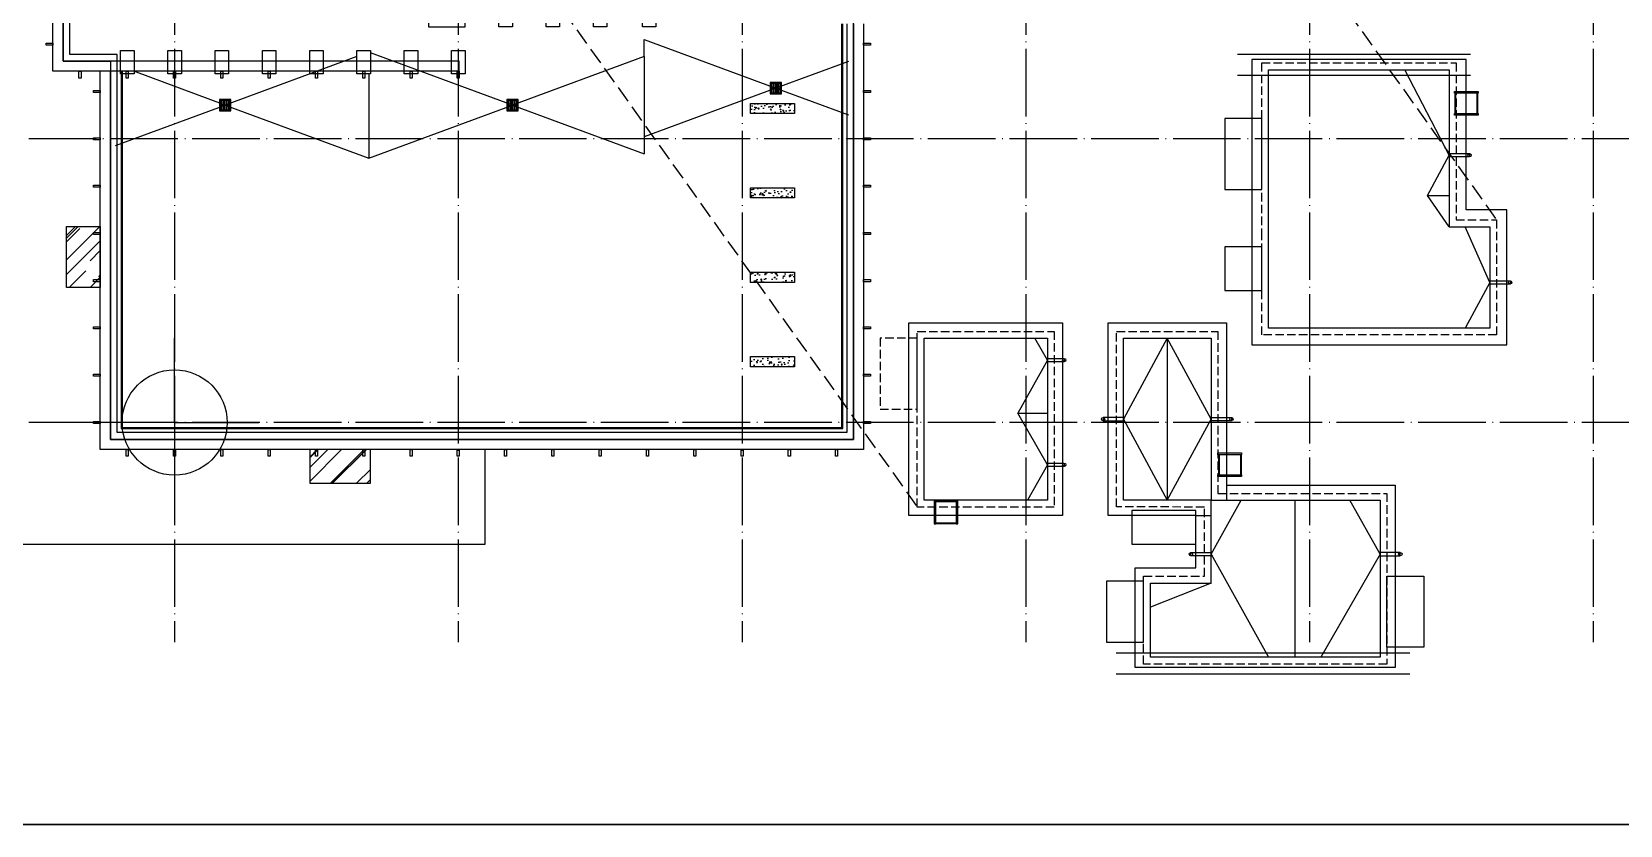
# Model space of a CAD drawing. Extents: x -186750 to 855523, y -12902 to 560425.
# Drawn here: x 701645 to 748673, y 225675 to 249170 of the extents above; entities that cross this region are included whole.
import ezdxf
from ezdxf.xclip import XClip

# ---------------------------------------------------------------- set-up
doc = ezdxf.new("R2010")
doc.units = 0
doc.header["$LTSCALE"] = 1000
doc.header["$MEASUREMENT"] = 0
doc.header["$XCLIPFRAME"] = 0
for name, pattern in [('104-10 轴网$0$DOTE', [2.4200000000000004, 2, -0.2, 0.02, -0.2]), ('8#楼幕墙$0$109-34 轴网$0$L1$0$$AUDIT_BAD_LTYPE1', [0]), ('X-104 8#10#平面$0$109-34 轴网$0$L1$0$$AUDIT_BAD_LTYPE1', [0]), ('X-104 8#10#平面$0$DASH', [0.35, 0.25, -0.1])]:
    doc.linetypes.add(name, pattern=pattern)
for name, color, linetype in [('104-10 轴网$0$A_AXIS-轴线', 252, '104-10 轴网$0$DOTE'), ('8#楼幕墙$0$A-C_玻璃幕墙', 140, 'Continuous'), ('8#楼幕墙$0$A-O_屋面', 252, 'Continuous'), ('8#楼幕墙$0$A-TECH_结构', 21, 'Continuous'), ('X-104 8#10#平面$0$01-标注_尺寸', 124, 'Continuous'), ('X-104 8#10#平面$0$A-C_玻璃幕墙', 252, 'Continuous'), ('X-104 8#10#平面$0$A-E_栏杆', 252, 'Continuous'), ('X-104 8#10#平面$0$A-O_分水线', 127, 'Continuous'), ('X-104 8#10#平面$0$A-O_屋面', 201, 'Continuous'), ('X-104 8#10#平面$0$A-O_散水', 134, 'Continuous'), ('X-104 8#10#平面$0$A-SUR_看线', 252, 'Continuous'), ('X-104 8#10#平面$0$A-TECH_暖通', 162, 'Continuous'), ('X-104 8#10#平面$0$A-TECH_结构', 252, 'Continuous'), ('X-104 8#10#平面$0$EH_玻璃', 252, 'Continuous'), ('X-104 8#10#平面$0$EH_石材', 116, 'Continuous')]:
    doc.layers.add(name, color=color, linetype=linetype)
doc.layers.add('8#楼幕墙$0$04-不打印_辅助线', color=165, linetype='Continuous', plot=False)
doc.layers.add('X-104 8#10#平面$0$04-不打印_辅助线', color=165, linetype='Continuous', plot=False)
pattern_1 = [(0, (-3.201421350240707e-10, -237599.9999999999), (158.75, 158.75), [158.75, -158.75]), (90, (158.7499999996799, -237599.9999999999), (-158.75, 158.75), [158.75, -158.75])]
pattern_2 = [(230.0000000000001, (-3.201421350240707e-10, -237599.9999999999), (-364.369337992008, 31.87817107780585), [38.1, -419.1]), (174.9999999999999, (-3.201421350240707e-10, -237599.9999999999), (70.48565195133429, -382.1132857643599), [30.48, -335.2799999999999]), (280.451, (-30.36400000032154, -237597.3435), (-293.8850033319182, -350.233375640584), [32.38, -356.18]), (226.1842000000001, (-3.201421350240707e-10, -237701.6), (-542.1580817842598, 84.08465586545381), [57.15, -628.65]), (276.6356, (-45.17980000030366, -237694.5929999999), (-474.8084689324739, -494.8511117800989), [48.56999999999996, -534.2699999999993]), (171.184, (-3.201421350240707e-10, -237701.6), (-474.8092116278673, -494.8502357211959), [45.71999999999998, -502.9199999999999]), (201, (-50.8000000003085, -237676.2), (-303.2297596707667, 204.5310370335247), [38.09999999999998, -419.0999999999998]), (146.0000000000001, (-50.8000000003085, -237676.2), (-123.6040566952938, -368.3759322446386), [30.48, -335.28]), (251.4514000000001, (-76.06900000030873, -237659.1557999999), (-426.8329815402487, -163.8457154321153), [32.37999999999999, -356.1799999999999]), (217.5000000000001, (-3.201421350240707e-10, -237599.9999999999), (-6.177206501183498, -169.1100777463062), [0, -331.216, 0, -340.36, 0, -336.55]), (187.5, (-3.201421350240707e-10, -237599.9999999999), (-133.6393250206113, -200.3611496362391), [0, -194.0559999999999, 0, -323.5959999999999, 0, -128.2699999999999]), (147.5, (113.2839999996941, -237599.9999999999), (-271.1811903337428, 11.45748798534664), [0, -127, 0, -396.2399999999998, 0, -525.7799999999996]), (137.5, (164.0839999996824, -237599.9999999999), (-296.258362772036, -50.85298206666631), [0, -165.0999999999999, 0, -263.1439999999999, 0, -373.3799999999999])]

# ---------------------------------------------------------------- blocks, each defined once
blk = doc.blocks.new('104-10 轴网')
at = {"layer": '104-10 轴网$0$A_AXIS-轴线', "linetype": '104-10 轴网$0$DOTE'}
for p, q in [((120429.5977508623, 40099.99999999988), (120429.5977508621, -6500.000000000178)), ((128829.5977508623, 40099.99999999988), (128829.5977508621, -6500.000000000186)), ((137229.5977508624, 40099.99999999987), (137229.5977508621, -6500.000000000186)), ((145629.5977508624, 40099.99999999987), (145629.5977508621, -6500.000000000186)), ((154029.5977508624, 40099.99999999987), (154029.5977508621, -6500.000000000186)), ((162429.5977508624, 40099.99999999987), (162429.5977508621, -6500.000000000186)), ((168929.5977508623, 8399.999999999873), (113929.5977508621, 8399.999999999822)), ((168929.5977508623, -1.2732925824821e-10), (113929.5977508621, -1.782609615474939e-10))]:
    blk.add_line(p, q, dxfattribs=at)
at = {"layer": 'Defpoints'}
blk.add_lwpolyline([(104379.5977508624, 45500.00000000001), (178479.5977508625, 45499.99999999999), (178479.5977508625, -11900.00000000001), (104379.5977508624, -11899.99999999996)], close=True, dxfattribs=at)
blk = doc.blocks.new('图框-A1')
at = {"const_width": 0.5}
blk.add_lwpolyline([(765.9999999999966, 584), (25.00000000000045, 584), (25.00000000000045, 10), (766.0000000000002, 10)], close=True, dxfattribs=at)
blk = doc.blocks.new('X-104 8#10#平面$0$fdhggh')
at = {"layer": 'X-104 8#10#平面$0$A-TECH_结构', "linetype": 'X-104 8#10#平面$0$109-34 轴网$0$L1$0$$AUDIT_BAD_LTYPE1'}
blk.add_lwpolyline([(27100.00000000052, 253900), (42500.00000000052, 253900), (42500.00000000058, 275900), (24700.00000000052, 275900), (24700.00000000052, 274500), (13500.00000000049, 274500), (13500.00000000049, 267800.0000139567), (13500.00000959545, 267800.0000139567), (13500.00000880452, 262850.0000188506), (8749.999999212305, 262850.0000188501), (8750.000000003696, 265899.9999999995), (8750.00000000777, 265899.9999999974), (8750.000000007654, 266099.9999999974), (-3299.999999999505, 266100.0000000001), (-3299.999999999505, 248300), (-1899.999999999505, 248300), (-1899.999999999505, 237100), (20100.00000000052, 237100), (20100.00000000052, 249700), (27100.00000000052, 249700)], close=True, dxfattribs=at)
blk = doc.blocks.new('X-104 8#10#平面$0$fdghdgfh')
at = {"layer": 'X-104 8#10#平面$0$EH_玻璃'}
h = blk.add_hatch(dxfattribs=at)
h.set_pattern_fill('AR-RROOF', color=256, scale=600, angle=135)
h.set_pattern_definition([(135, (42800.00000000185, -184500), (-1724.209175245277, 646.5784407169795), [11430, -1524, 3810, -762]), (135, (41813.96787790845, -184052.7832451708), (-177.8090711971696, -1255.439805725468), [2286, -251.46, 4572, -571.5]), (135, (42072.59925419524, -184688.5853785425), (-3162.846205840555, 2440.833613706597), [6096, -1066.8, 3048, -762])])
h.paths.add_polyline_path([(-1000, 900), (-1000, -900), (-1.13686837721616e-13, -900), (-1.13686837721616e-13, 900)])
at = {"layer": 'X-104 8#10#平面$0$A-C_玻璃幕墙'}
blk.add_lwpolyline([(-1000, 900), (-1000, -900), (-1.13686837721616e-13, -900), (-1.13686837721616e-13, 900)], close=True, dxfattribs=at)
blk = doc.blocks.new('8#楼幕墙$0$2')
at = {"linetype": '8#楼幕墙$0$109-34 轴网$0$L1$0$$AUDIT_BAD_LTYPE1'}
for points in [[(-199772.2420019889, 234015.7524743264), (-199772.2420019889, 236514.4760455291)], [(-199772.2420019889, 234015.7524743264), (-202270.9655731916, 234015.7524743264)], [(-199772.2420019889, 234015.7524743264), (-199772.2420019889, 231517.0289031237)], [(-199772.2420019889, 234015.7524743264), (-197273.5184307862, 234015.7524743264)]]:
    blk.add_lwpolyline(points, dxfattribs=at)
blk.add_circle((-199772.2420019889, 234015.7524743264), 1556.811371132266)
blk = doc.blocks.new('8#楼幕墙')
at = {"layer": '8#楼幕墙$0$A-C_玻璃幕墙'}
for points in [[(-3799.999999980646, 248770.0000000395), (-3799.999999980646, 248830.0000000395), (-3599.999999974825, 248830.0000000392), (-3599.999999974825, 248770.0000000392)], [(20399.99999999642, 248770.0000000059), (20399.99999999642, 248830.0000000059), (20600.00000000224, 248830.0000000056), (20600.00000000224, 248770.0000000056)], [(-2830.000000003056, 248000.0000000026), (-2770.000000003056, 248000.0000000026), (-2770.000000003347, 247799.9999999968), (-2830.000000003347, 247799.9999999968)], [(-1430.000000032043, 248000.0000000026), (-1370.000000032043, 248000.0000000026), (-1370.000000032334, 247799.9999999968), (-1430.000000032334, 247799.9999999968)], [(-30.00000003204332, 248000.0000000026), (29.99999996795668, 248000.0000000026), (29.99999996766564, 247799.9999999968), (-30.00000003233436, 247799.9999999968)], [(1369.999999967957, 248000.0000000026), (1429.999999967957, 248000.0000000026), (1429.999999967666, 247799.9999999968), (1369.999999967666, 247799.9999999968)], [(2769.999999967957, 248000.0000000026), (2829.999999967957, 248000.0000000026), (2829.999999967666, 247799.9999999968), (2769.999999967666, 247799.9999999968)], [(4169.999999967957, 248000.0000000026), (4229.999999967957, 248000.0000000026), (4229.999999967666, 247799.9999999968), (4169.999999967666, 247799.9999999968)], [(5569.999999967957, 248000.0000000026), (5629.999999967957, 248000.0000000026), (5629.999999967666, 247799.9999999968), (5569.999999967666, 247799.9999999968)], [(6969.999999967957, 248000.0000000026), (7029.999999967957, 248000.0000000026), (7029.999999967666, 247799.9999999968), (6969.999999967666, 247799.9999999968)], [(8369.999999967957, 248000.0000000026), (8429.999999967957, 248000.0000000026), (8429.999999967666, 247799.9999999968), (8369.999999967666, 247799.9999999968)], [(-2400.000000009109, 247370.0000000063), (-2400.000000009109, 247430.0000000063), (-2200.000000003289, 247430.000000006), (-2200.000000003289, 247370.000000006)], [(20399.99999999642, 247370.0000000059), (20399.99999999642, 247430.0000000059), (20600.00000000224, 247430.0000000056), (20600.00000000224, 247370.0000000056)], [(-2400.000000009109, 245970.0000000063), (-2400.000000009109, 246030.0000000063), (-2200.000000003289, 246030.000000006), (-2200.000000003289, 245970.000000006)], [(20399.99999999642, 245970.0000000059), (20399.99999999642, 246030.0000000059), (20600.00000000224, 246030.0000000056), (20600.00000000224, 245970.0000000056)], [(-2400.000000009109, 244570.0000000063), (-2400.000000009109, 244630.0000000063), (-2200.000000003289, 244630.000000006), (-2200.000000003289, 244570.000000006)], [(20399.99999999642, 244570.0000000059), (20399.99999999642, 244630.0000000059), (20600.00000000224, 244630.0000000056), (20600.00000000224, 244570.0000000056)], [(-2400.000000009109, 243170.0000000063), (-2400.000000009109, 243230.0000000063), (-2200.000000003289, 243230.000000006), (-2200.000000003289, 243170.000000006)], [(20399.99999999642, 243170.0000000059), (20399.99999999642, 243230.0000000059), (20600.00000000224, 243230.0000000056), (20600.00000000224, 243170.0000000056)], [(-2400.000000009109, 241770.0000000063), (-2400.000000009109, 241830.0000000063), (-2200.000000003289, 241830.000000006), (-2200.000000003289, 241770.000000006)], [(20399.99999999642, 241770.0000000059), (20399.99999999642, 241830.0000000059), (20600.00000000224, 241830.0000000056), (20600.00000000224, 241770.0000000056)], [(-2400.000000009109, 240370.0000000063), (-2400.000000009109, 240430.0000000063), (-2200.000000003289, 240430.000000006), (-2200.000000003289, 240370.000000006)], [(20399.99999999642, 240370.0000000059), (20399.99999999642, 240430.0000000059), (20600.00000000224, 240430.0000000056), (20600.00000000224, 240370.0000000056)], [(-2400.000000009109, 238970.0000000063), (-2400.000000009109, 239030.0000000063), (-2200.000000003289, 239030.000000006), (-2200.000000003289, 238970.000000006)], [(20399.99999999642, 238970.0000000059), (20399.99999999642, 239030.0000000059), (20600.00000000224, 239030.0000000056), (20600.00000000224, 238970.0000000056)], [(-2400.000000009109, 237570.0000000063), (-2400.000000009109, 237630.0000000063), (-2200.000000003289, 237630.000000006), (-2200.000000003289, 237570.000000006)], [(20399.99999999642, 237570.0000000059), (20399.99999999642, 237630.0000000059), (20600.00000000224, 237630.0000000056), (20600.00000000224, 237570.0000000056)], [(-1430.00000000259, 236800.0000000074), (-1370.00000000259, 236800.0000000074), (-1370.000000002881, 236600.0000000015), (-1430.000000002881, 236600.0000000015)], [(-30.00000000259024, 236800.0000000074), (29.99999999740976, 236800.0000000074), (29.99999999711872, 236600.0000000015), (-30.00000000288128, 236600.0000000015)], [(1369.99999999741, 236800.0000000074), (1429.99999999741, 236800.0000000074), (1429.999999997119, 236600.0000000015), (1369.999999997119, 236600.0000000015)], [(2769.99999999741, 236800.0000000074), (2829.99999999741, 236800.0000000074), (2829.999999997119, 236600.0000000015), (2769.999999997119, 236600.0000000015)], [(4169.99999999741, 236800.0000000074), (4229.99999999741, 236800.0000000074), (4229.999999997119, 236600.0000000015), (4169.999999997119, 236600.0000000015)], [(5569.99999999741, 236800.0000000074), (5629.99999999741, 236800.0000000074), (5629.999999997119, 236600.0000000015), (5569.999999997119, 236600.0000000015)], [(6969.99999999741, 236800.0000000074), (7029.99999999741, 236800.0000000074), (7029.999999997119, 236600.0000000015), (6969.999999997119, 236600.0000000015)], [(8369.99999999741, 236800.0000000074), (8429.99999999741, 236800.0000000074), (8429.999999997119, 236600.0000000015), (8369.999999997119, 236600.0000000015)], [(9769.99999999741, 236800.0000000074), (9829.99999999741, 236800.0000000074), (9829.999999997119, 236600.0000000015), (9769.999999997119, 236600.0000000015)], [(11169.99999999741, 236800.0000000074), (11229.99999999741, 236800.0000000074), (11229.99999999712, 236600.0000000015), (11169.99999999712, 236600.0000000015)], [(12569.99999999595, 236800.0000000054), (12629.99999999595, 236800.0000000054), (12629.99999999566, 236599.9999999996), (12569.99999999566, 236599.9999999996)], [(13969.99999999741, 236800.0000000074), (14029.99999999741, 236800.0000000074), (14029.99999999712, 236600.0000000015), (13969.99999999712, 236600.0000000015)], [(15369.99999999595, 236800.0000000074), (15429.99999999595, 236800.0000000074), (15429.99999999566, 236600.0000000015), (15369.99999999566, 236600.0000000015)], [(16769.99999999595, 236800.0000000074), (16829.99999999595, 236800.0000000074), (16829.99999999566, 236600.0000000015), (16769.99999999566, 236600.0000000015)], [(18169.99999999595, 236800.0000000074), (18229.99999999595, 236800.0000000074), (18229.99999999566, 236600.0000000015), (18169.99999999566, 236600.0000000015)], [(19569.99999999595, 236800.0000000074), (19629.99999999595, 236800.0000000074), (19629.99999999566, 236600.0000000015), (19569.99999999566, 236600.0000000015)]]:
    blk.add_lwpolyline(points, close=True, dxfattribs=at)
at = {"layer": '8#楼幕墙$0$A-O_屋面'}
for p, q in [((-1700.000000036758, 248000.0000000031), (-1700.000000035696, 248500.0000000031)), ((-2200.000000003056, 236800.0000000045), (-2200.000000036758, 248000.0000000047)), ((20399.9999999963, 236800.0000000059), (-2200.000000003056, 236800.0000000045))]:
    blk.add_line(p, q, dxfattribs=at)
for points in [[(8429.999999997992, 247999.9999999815), (-3600.000000006781, 248000.0000000072), (-3599.999999958396, 266400.0000000391)], [(8429.999999998632, 248299.9999999815), (-3300.000000005995, 248300.0000000065), (-3299.999999959182, 266100.0000000383), (7599.999999999636, 266100.0000000097)], [(-1700.000000035696, 248500.0000000031), (-3100.000000005472, 248500.0000000061), (-3099.999999959706, 265900.0000000378), (7599.999999999112, 265900.0000000097)], [(20099.99999999654, 249400.0000000059), (20099.9999999963, 237099.9999999999), (-1900.000000003958, 237099.9999999319), (-1900.000000036758, 248000.0000000056)], [(19899.99999999654, 249400.0000000059), (19899.9999999963, 237300.0000000056), (-1700.000000004555, 237299.9999999379), (-1700.000000036758, 248000.0000000063)], [(20399.99999999654, 249400.0000000059), (20399.9999999963, 236800.0000000059)], [(8429.999999997992, 248000.0000000027), (8429.999999998632, 248299.9999999815)]]:
    blk.add_lwpolyline(points, dxfattribs=at)
at = {"layer": '8#楼幕墙$0$A-TECH_结构'}
blk.add_lwpolyline([(-3300.000000005995, 248300.0000000065), (-1900.00000003766, 248300.0000000064), (-1900.000000003958, 237099.9999999319), (20099.9999999963, 237099.9999999315), (20099.99999999453, 249700.0000000049), (27099.99999999613, 249700.0000000061), (27099.99999999616, 253900.0000000034), (42499.99999999625, 253900.0000000058), (42499.99999999659, 275900.0000000006), (24699.99999999651, 275900.0000000007), (24699.99999999648, 274500.0000000056), (13499.99999999686, 274499.9999999914), (13500.00000000543, 262850.00001885), (8750.000011056167, 262850.00001885), (8749.999999054213, 266099.9999999999), (-3299.999999959182, 266100.0000000383)], close=True, dxfattribs=at)
at = {"layer": '8#楼幕墙$0$04-不打印_辅助线', "rotation": 180}
blk.add_blockref('8#楼幕墙$0$2', (-199772.2420019886, 471615.7524743263), dxfattribs=at)
blk = doc.blocks.new('X-104 8#10#平面$0$jtkjuyriuy')
h = blk.add_hatch()
h.set_pattern_fill('ANSI31', color=8, scale=30, angle=45)
h.set_pattern_definition([(90, (0, 0), (-47.625, 1.06581410364015e-14), [])])
h.paths.add_polyline_path([(-138, 138), (138, 138), (138, -138), (-138, -138)])
for points in [[(-168, 168), (168, 168), (168, -168), (-168, -168)], [(-138, 138), (138, 138), (138, -138), (-138, -138)]]:
    blk.add_lwpolyline(points, close=True)
at = {"layer": 'X-104 8#10#平面$0$04-不打印_辅助线'}
for p, q in [((-168, 0), (168, 0)), ((0, 168), (0, -168))]:
    blk.add_line(p, q, dxfattribs=at)
blk = doc.blocks.new('X-104 8#10#平面$0$A$C70024A0E')
at = {"linetype": 'X-104 8#10#平面$0$109-34 轴网$0$L1$0$$AUDIT_BAD_LTYPE1'}
h = blk.add_hatch(dxfattribs=at)
h.set_pattern_fill('AR-CONC', color=18, scale=200, angle=-180)
h.set_pattern_definition(pattern_2)
h.paths.add_polyline_path([(24950.18554808194, 31949.99999999406), (24950.18554808194, 31649.99999999406), (23650.18554808194, 31649.99999999406), (23650.18554808194, 31949.99999999406)])
h = blk.add_hatch(dxfattribs=at)
h.set_pattern_fill('AR-CONC', color=18, scale=200, angle=-180)
h.set_pattern_definition(pattern_2)
h.paths.add_polyline_path([(24950.18554808194, 29449.99999999406), (24950.18554808196, 29149.99999999406), (23650.18554808196, 29149.99999999406), (23650.18554808194, 29449.99999999406)])
h = blk.add_hatch(dxfattribs=at)
h.set_pattern_fill('AR-CONC', color=18, scale=200, angle=-180)
h.set_pattern_definition(pattern_2)
h.paths.add_polyline_path([(24950.18554808194, 26949.99999999406), (24950.18554808194, 26649.99999999406), (23650.18554808194, 26649.99999999406), (23650.18554808194, 26949.99999999406)])
h = blk.add_hatch(dxfattribs=at)
h.set_pattern_fill('AR-CONC', color=18, scale=200, angle=-180)
h.set_pattern_definition(pattern_2)
h.paths.add_polyline_path([(24950.18554808194, 24449.99999999403), (24950.18554808194, 24149.99999999403), (23650.18554808194, 24149.99999999403), (23650.18554808194, 24449.99999999403)])
h = blk.add_hatch()
h.set_pattern_fill('ZIGZAG', color=18, scale=100, angle=-5.088887490341627e-14)
h.set_pattern_definition(pattern_1)
h.paths.add_polyline_path([(7640.000000000087, 5580), (8605.000000000087, 5580), (8605.000000000087, 2900), (7640.000000000087, 2900)])
h = blk.add_hatch()
h.set_pattern_fill('ZIGZAG', color=18, scale=100, angle=-5.088887490341627e-14)
h.set_pattern_definition(pattern_1)
h.paths.add_polyline_path([(9405.000000000087, 5580), (10370.00000000009, 5580), (10370.00000000009, 2900), (9405.000000000087, 2900)])
h = blk.add_hatch()
h.set_pattern_fill('ZIGZAG', color=18, scale=100, angle=-5.088887490341627e-14)
h.set_pattern_definition([(0, (3529.99999999968, -237599.9999999999), (158.75, 158.75), [158.75, -158.75]), (90, (3688.74999999968, -237599.9999999999), (-158.75, 158.75), [158.75, -158.75])])
h.paths.add_polyline_path([(11170.00000000009, 5580), (12135.00000000009, 5580), (12135.00000000009, 2900), (11170.00000000009, 2900)])
h = blk.add_hatch()
h.set_pattern_fill('ZIGZAG', color=18, scale=100, angle=-5.088887490341627e-14)
h.set_pattern_definition([(0, (5294.99999999968, -237599.9999999999), (158.75, 158.75), [158.75, -158.75]), (90, (5453.74999999968, -237599.9999999999), (-158.75, 158.75), [158.75, -158.75])])
h.paths.add_polyline_path([(12935.00000000009, 5580), (13900.00000000009, 5580), (13900.00000000009, 2900), (12935.00000000009, 2900)])
h = blk.add_hatch()
h.set_pattern_fill('ZIGZAG', color=18, scale=100, angle=-5.088887490341627e-14)
h.set_pattern_definition([(0, (-1765.000000019296, -242079.9999999999), (158.75, 158.75), [158.75, -158.75]), (90, (-1606.250000019296, -242079.9999999999), (-158.75, 158.75), [158.75, -158.75])])
h.paths.add_polyline_path([(5874.999999981112, 1100), (6839.999999981112, 1100), (6839.999999981112, -1580), (5874.999999981112, -1580)])
h = blk.add_hatch()
h.set_pattern_fill('ZIGZAG', color=18, scale=100, angle=-5.088887490341627e-14)
h.set_pattern_definition([(0, (-1.929583959281445e-08, -242079.9999999999), (158.75, 158.75), [158.75, -158.75]), (90, (158.7499999807042, -242079.9999999999), (-158.75, 158.75), [158.75, -158.75])])
h.paths.add_polyline_path([(7639.999999981112, 1100), (8604.999999981112, 1100), (8604.999999981112, -1580), (7639.999999981112, -1580)])
h = blk.add_hatch()
h.set_pattern_fill('ZIGZAG', color=18, scale=100, angle=-5.088887490341627e-14)
h.set_pattern_definition([(0, (1764.999999980704, -242079.9999999999), (158.75, 158.75), [158.75, -158.75]), (90, (1923.749999980704, -242079.9999999999), (-158.75, 158.75), [158.75, -158.75])])
h.paths.add_polyline_path([(9404.999999981112, 1100), (10369.99999998111, 1100), (10369.99999998111, -1580), (9404.999999981112, -1580)])
h = blk.add_hatch()
h.set_pattern_fill('ZIGZAG', color=18, scale=100, angle=-5.088887490341627e-14)
h.set_pattern_definition([(0, (3529.999999990192, -242079.9999999999), (158.75, 158.75), [158.75, -158.75]), (90, (3688.749999990192, -242079.9999999999), (-158.75, 158.75), [158.75, -158.75])])
h.paths.add_polyline_path([(11169.9999999906, 1100), (12134.9999999906, 1100), (12134.9999999906, -1580), (11169.9999999906, -1580)])
h = blk.add_hatch()
h.set_pattern_fill('ZIGZAG', color=18, scale=100, angle=-5.088887490341627e-14)
h.set_pattern_definition([(0, (5294.99999999968, -242079.9999999999), (158.75, 158.75), [158.75, -158.75]), (90, (5453.74999999968, -242079.9999999999), (-158.75, 158.75), [158.75, -158.75])])
h.paths.add_polyline_path([(12935.00000000009, 1100.000000000058), (13900.00000000009, 1100), (13900.00000000009, -1580), (12935.00000000009, -1579.999999999942)])
for points, elevation in [([(24950.18554808194, 31949.99999999406), (24950.18554808194, 31649.99999999406), (23650.18554808194, 31649.99999999406), (23650.18554808194, 31949.99999999406)], 2600), ([(24950.18554808194, 29449.99999999406), (24950.18554808196, 29149.99999999406), (23650.18554808196, 29149.99999999406), (23650.18554808194, 29449.99999999406)], 2600), ([(24950.18554808194, 26949.99999999406), (24950.18554808194, 26649.99999999406), (23650.18554808194, 26649.99999999406), (23650.18554808194, 26949.99999999406)], 2600), ([(24950.18554808194, 24449.99999999403), (24950.18554808194, 24149.99999999403), (23650.18554808194, 24149.99999999403), (23650.18554808194, 24449.99999999403)], 2600), ([(22749.65287360916, 17149.99998604564), (22449.65287360916, 17149.99998604564), (22449.65287360916, 18549.99998604564), (22749.65287360917, 18549.99998604564)], 2600), ([(23850.25287360916, 17149.99998604564), (23550.25287360916, 17149.99998604564), (23550.25287360918, 18549.99998604564), (23850.25287360918, 18549.99998604564)], 2600), ([(7640.000000000087, 5580), (8605.000000000087, 5580), (8605.000000000087, 2900), (7640.000000000087, 2900)], 2500), ([(9405.000000000087, 5580), (10370.00000000009, 5580), (10370.00000000009, 2900), (9405.000000000087, 2900)], 2500), ([(11170.00000000009, 5580), (12135.00000000009, 5580), (12135.00000000009, 2900), (11170.00000000009, 2900)], 2500), ([(12935.00000000009, 5580), (13900.00000000009, 5580), (13900.00000000009, 2900), (12935.00000000009, 2900)], 2500), ([(5874.999999981112, 1100), (6839.999999981112, 1100), (6839.999999981112, -1580), (5874.999999981112, -1580)], 2500), ([(7639.999999981112, 1100), (8604.999999981112, 1100), (8604.999999981112, -1580), (7639.999999981112, -1580)], 2500), ([(9404.999999981112, 1100), (10369.99999998111, 1100), (10369.99999998111, -1580), (9404.999999981112, -1580)], 2500), ([(11169.9999999906, 1100), (12134.9999999906, 1100), (12134.9999999906, -1580), (11169.9999999906, -1580)], 2500), ([(12935.00000000009, 1100), (13900.00000000009, 1100), (13900.00000000009, -1580), (12935.00000000009, -1580)], 2500)]:
    blk.add_lwpolyline(points, close=True, dxfattribs=dict(elevation=elevation))
for points in [[(22648.84577870707, 19050.00000788399), (22348.84577870707, 19050.00000788399), (22348.84577870707, 20150.00000788399), (22648.84577870707, 20150.00000788399)], [(23649.44577870707, 19050.00000788399), (23349.44577870707, 19050.00000788399), (23349.44577870707, 20150.00000788399), (23649.44577870707, 20150.00000788399)], [(30364.99997655323, 14178.12207041922), (31364.99997655323, 14178.12207041922), (31364.99997655323, 14478.12207041922), (30364.99997655323, 14478.12207041922)], [(30364.99997655323, 13777.5220704191), (31364.99997655323, 13777.5220704191), (31364.99997655323, 13477.5220704191), (30364.99997655323, 13477.5220704191)], [(19549.74708888395, 6421.461821582401), (19549.74708888395, 6121.461821582401), (18549.74708888395, 6121.461821582401), (18549.74708888395, 6421.461821582401)], [(19549.74708888395, 5720.861821582424), (19549.74708888395, 5420.861821582424), (18549.74708888395, 5420.861821582424), (18549.74708888395, 5720.861821582424)], [(20999.74708888395, 5601.061821582436), (20999.74708888395, 5301.061821582436), (19999.74708888395, 5301.061821582436), (19999.74708888395, 5601.061821582436)], [(20999.74708888395, 4900.461821582401), (20999.74708888395, 4600.461821582401), (19999.74708888395, 4600.461821582401), (19999.74708888395, 4900.461821582401)]]:
    blk.add_lwpolyline(points, close=True)
blk = doc.blocks.new('X-104 8#10#平面$0$harehas')
for p, q in [((0, 185), (600, 185)), ((0, 165), (600, 165)), ((0, -465), (600, -465)), ((0, -485), (600, -485))]:
    blk.add_line(p, q)
for points in [[(-50, 200), (-50, -500), (0, -500), (0, 200)], [(600, 200), (600, -500), (650, -500), (650, 200)]]:
    blk.add_lwpolyline(points, close=True)
blk = doc.blocks.new('X-104 8#10#平面$0$mqjc')
blk.add_lwpolyline([(0, 199.9999999278807), (700, 199.9999999278807), (700, -200.0000000721193), (0, -200.0000000721193)], close=True)
blk = doc.blocks.new('X-104 8#10#平面$0$fdgdfg')
at = {"layer": 'X-104 8#10#平面$0$A-O_散水'}
for points in [[(18879.99996773847, 18559.99999992974), (18879.99996773847, 17859.99999992974), (19259.99996773911, 17859.99999992974), (19259.99996773911, 17479.99999992788), (19959.99996773911, 17479.99999992788), (19959.99996773911, 18559.99999992974)], [(1080.00000000064, 0), (1080.000000000642, 700), (700.0000000000018, 700), (700.0000000000018, 1080.000000001863), (1.818989403545856e-12, 1080.000000001863), (0, 0)]]:
    blk.add_lwpolyline(points, close=True, dxfattribs=at)
at = {"layer": 'X-104 8#10#平面$0$A-O_散水', "rotation": 90}
for p in [(19079.99999992722, 19259.99996817991), (20479.99999992704, 19259.99996817991), (21879.99999992704, 19259.99996818003), (23279.99999992704, 19259.99996818003), (24679.99999992704, 19259.99996818003), (26079.99999992704, 19259.99996818003), (27479.99999992704, 19259.99996818003), (28879.99999992704, 19259.99996818003), (13429.79997245958, 17859.99996817845), (14879.99997246233, 17859.99996817933), (16279.99997245958, 17859.99996817973), (17679.99997246233, 17859.99996818061), (2279.999917311012, -6.299518281593919e-05), (10679.99997238619, -3.182067302986979e-05), (12079.99997238895, -3.181979991495609e-05)]:
    blk.add_blockref('X-104 8#10#平面$0$mqjc', p, dxfattribs=at)
at = {"layer": 'X-104 8#10#平面$0$A-O_散水', "xscale": -1, "rotation": 359.9999999999999}
for p in [(19959.99999953876, 16280.00001669108), (19959.99999954353, 14880), (19959.99999984368, 3680.000008345378), (19959.99999984568, 2280.000008345378)]:
    blk.add_blockref('X-104 8#10#平面$0$mqjc', p, dxfattribs=at)
at = {"layer": 'X-104 8#10#平面$0$A-O_散水'}
for p in [(-1.083026290871203e-08, 13479.99996899712), (5.766196409240365e-10, 12079.67864265465), (2.473825588822365e-10, 10679.99996899712), (-7.275957614183426e-12, 9279.999968997116), (-9.094947017729282e-12, 7879.999968997116), (1.735315890982747e-09, 6479.999968997116), (-2.253727870993316e-09, 5079.99996900314), (5.675246939063072e-10, 3679.999968997116), (-7.379550879704766e-06, 2279.999968251679), (2459.999999996438, -3319.999999927182), (2459.999999996438, -4719.999999927182), (2459.999999996438, -6119.999999927182)]:
    blk.add_blockref('X-104 8#10#平面$0$mqjc', p, dxfattribs=at)
blk = doc.blocks.new('X-104 8#10#平面')
at = {"layer": 'X-104 8#10#平面$0$A-E_栏杆', "linetype": 'X-104 8#10#平面$0$109-34 轴网$0$L1$0$$AUDIT_BAD_LTYPE1'}
for points in [[(110176.9507217967, 248000.0000000027), (110176.9507217967, 237420.0000000069), (131536.950721829, 237420.0000000055), (131536.9507218299, 249400.0000000047)], [(110206.9507217967, 248000.0000000027), (110206.9507217967, 237450.0000000069), (131506.950721829, 237450.0000000055), (131506.9507218299, 249400.0000000047)]]:
    blk.add_lwpolyline(points, dxfattribs=at)
at = {"layer": 'X-104 8#10#平面$0$A-O_分水线', "linetype": 'X-104 8#10#平面$0$109-34 轴网$0$L1$0$$AUDIT_BAD_LTYPE1'}
for p, q in [((125656.9507218331, 248439.7058381769), (125656.9507218332, 245560.294161823)), ((117506.9507218331, 247920.0000007508), (117506.9507218332, 245431.0897917302))]:
    blk.add_line(p, q, dxfattribs=at)
at = {"layer": 'X-104 8#10#平面$0$A-O_分水线'}
for p, q in [((150126.9914999541, 248497.4590232833), (143224.0586288478, 248497.4590232832)), ((113256.9507218331, 246999.9999999999), (110548.0640196169, 248000.000000036)), ((150126.9914999541, 247877.4590232833), (143224.0586288478, 247877.4590232832)), ((110006.9507217962, 245800.2451348388), (113256.9507218331, 246999.9999999999)), ((148849.5642766167, 244322.459008123), (149496.4370472054, 244322.4590125016)), ((150696.4370599024, 241747.4590047486), (149963.5923948274, 243397.459018642)), ((150696.4370599024, 241747.4589843051), (149963.592419395, 240397.4590154027)), ((137596.4370765448, 239449.2380202912), (137224.6444478281, 240097.6534837301)), ((137596.4370765448, 239449.2380447705), (136720.5772489524, 237876.758956387)), ((137596.4370765448, 236349.237934854), (136720.5772489524, 237876.758956387)), ((136720.5772489524, 237876.758956387), (137596.4370697945, 237876.758956387)), ((137596.4370765448, 236349.2379593332), (137010.7119084487, 235297.653505571)), ((142446.4370295757, 233697.4589949659), (143337.6258353869, 235297.4590369725)), ((144921.4369705959, 235297.4590363227), (144921.4369707684, 230647.4589966658)), ((147446.4369116161, 233697.4589949659), (146555.2481065287, 235297.459035673)), ((142446.4370295757, 233697.4590194451), (144145.2656587561, 230647.4589966371)), ((147446.4369116161, 233697.4590194451), (145697.6082824678, 230647.4589966947)), ((142446.4370531304, 232847.45901542), (140646.2363516625, 232130.9761897256)), ((148326.991247728, 230767.4589967652), (139629.9748930989, 230767.4589967651)), ((148326.991247728, 230147.4589967652), (139629.9748930989, 230147.4589967651))]:
    blk.add_line(p, q, dxfattribs=at)
for points in [[(125656.9507218331, 248439.7058381769), (125656.9507218331, 248939.7058381769), (129556.950721833, 247499.9999999999), (125656.9507218331, 246060.294161823)], [(117156.9506942922, 248439.70582801), (113256.9507218331, 246999.9999999999), (117506.9507218332, 245431.0897917302), (121756.9507218331, 246999.9999999999)], [(121756.9507218331, 246999.9999999999), (117556.9506942922, 248550.4524512804)], [(125656.9507218331, 248439.7058381769), (121756.9507218331, 246999.9999999999), (125656.9507218332, 245560.294161823)], [(131706.9507218291, 248293.6839877114), (129556.9507218331, 247499.9999999999), (131706.9507218291, 246706.3160122885)], [(149496.4370534666, 243397.4590182773), (148849.5642766167, 244322.459008123), (149496.4370534862, 245514.0870563995), (148184.5755800715, 248047.4590228726)]]:
    blk.add_lwpolyline(points, dxfattribs=at)
for points in [[(150096.4370534873, 245464.0870572036), (149496.4370534873, 245464.0870563976), (149496.4370534873, 245564.0870563976), (150096.4370534873, 245564.0870572036)], [(151296.4370531522, 241697.4589851112), (150696.4370531522, 241697.4589843051), (150696.4370531522, 241797.4589843051), (151296.4370531522, 241797.4589851112)], [(138096.280207444, 239399.2380455764), (137596.4370697945, 239399.2380447705), (137596.4370697945, 239499.2380447705), (138096.280207444, 239499.2380455764)], [(139246.4370127994, 237649.9882228715), (139846.4370127994, 237649.9882220655), (139846.4370127994, 237749.9882220655), (139246.4370127994, 237749.9882228715)], [(143046.4371169354, 237649.9882228715), (142446.4371169354, 237649.9882220655), (142446.4371169354, 237749.9882220655), (143046.4371169354, 237749.9882228715)], [(138096.280207444, 236299.2379601391), (137596.4370697945, 236299.2379593332), (137596.4370697945, 236399.2379593332), (138096.280207444, 236399.2379601391)], [(141846.4370363259, 233747.4589941599), (142446.4370363259, 233747.4589949659), (142446.4370363259, 233647.4589949659), (141846.4370363259, 233647.4589941599)], [(148046.4369048659, 233747.4589941599), (147446.4369048659, 233747.4589949659), (147446.4369048659, 233647.4589949659), (148046.4369048659, 233647.4589941599)]]:
    blk.add_lwpolyline(points, close=True, dxfattribs=at)
for centre in [(150096.4370534873, 245514.0870572036), (151296.4370531522, 241747.4589851112), (138096.280207444, 239449.2380455764), (139246.4370127994, 237699.9882228715), (143046.4371169354, 237699.9882228715), (138096.280207444, 236349.2379601391), (141846.4370363259, 233697.4589941599), (148046.4369048659, 233697.4589941599)]:
    blk.add_circle(centre, 50, dxfattribs=at)
at = {"layer": 'X-104 8#10#平面$0$A-O_屋面', "linetype": 'X-104 8#10#平面$0$DASH', "ltscale": 2}
for p, q in [((137156.9507218332, 262850.0000139491), (150896.4370530828, 243597.4590188708)), ((120006.9507452799, 254355.3694470084), (133746.4371071366, 235097.653505571))]:
    blk.add_line(p, q, dxfattribs=at)
at = {"layer": 'X-104 8#10#平面$0$A-O_屋面'}
for p, q in [((142896.4370765446, 235747.4590371535), (142896.43707636, 235297.4590371535)), ((141996.4370531306, 234847.6535055712), (142446.4370531306, 234847.6535055711))]:
    blk.add_line(p, q, dxfattribs=at)
for points in [[(143646.4370511388, 242797.4590154015), (143646.4370511388, 239897.4590154027), (151196.4370531642, 239897.4590154027), (151196.4370530465, 243897.459018871), (149996.4370534666, 243897.4590182781), (149996.4370219912, 248347.4590226997), (143646.4370551265, 248347.4590232914), (143646.4370511388, 242797.4590154015), (143646.4370511388, 242797.4590154015)], [(144146.4370544619, 243297.4590154015), (144146.4370544619, 243297.4590154015), (144146.4370518035, 248047.4590232914), (149496.4370219912, 248047.4590226997), (149496.4370534666, 243397.4590182778), (150696.437053107, 243397.4590188707), (150696.4370531037, 240397.4590154027), (144146.4370531303, 240397.4590154027), (144146.4370544619, 243297.4590154015)], [(140396.1233749867, 234997.653505571), (140096.4370249429, 234997.653505571), (140096.4370249429, 233997.6535219042), (141996.4370532054, 233997.6535219043), (141996.4370532054, 234997.6535055711), (140246.2801999648, 234997.653505571)], [(147646.4368644079, 232747.4590354424), (147646.4368644079, 233047.1453854862), (148746.4368346022, 233047.1453854756), (148746.4368346022, 230947.1453572131), (147646.4368644079, 230947.1453572237), (147646.4368644079, 232747.4590354424)]]:
    blk.add_lwpolyline(points, dxfattribs=at)
for points in [[(143946.4370531327, 246597.4589943105), (142846.4373816217, 246597.4589943105), (142846.4373816217, 244497.458966048), (143946.4370531327, 244497.458966048)], [(142846.4373902185, 241510.237104789), (143946.4373284747, 241510.2371047887), (143946.4373284747, 242797.4590229475), (142846.4373902185, 242797.4590185459)], [(133496.4371071366, 240547.6534837301), (138046.4370765775, 240547.6534837301), (138046.4370765775, 234847.653505571), (133496.4371071366, 234847.653505571)], [(139396.4370765775, 234847.653505571), (139396.4370765775, 240547.459015415), (142896.4370765433, 240547.4590154002), (142896.4370765446, 235747.4590371535), (147896.4368646948, 235747.4590351228), (147896.4368641052, 230347.4589967744), (140196.2363516481, 230347.4589964875), (140196.2363517474, 233297.4590154265), (141996.4370531305, 233297.4590154212), (141996.4370531306, 234847.6535055712)], [(133946.4371071366, 240097.6534837301), (137596.4370765775, 240097.6534837301), (137596.4370765775, 235297.653505571), (133946.4371071366, 235297.653505571)], [(139846.4370765775, 235302.6728772774), (139846.4370765775, 240097.4590154141), (142446.4370765434, 240097.4590154011), (142446.4370765447, 235297.4590373381), (147446.436864647, 235297.4590353074), (147446.436864153, 230647.4589967577), (140646.2363516625, 230647.4589965042), (140646.236351733, 232847.4590154253), (142446.4370531304, 232847.45901542), (142446.4370531307, 235297.3034626026)], [(140446.2363517346, 232897.9515793014), (139346.2363680676, 232897.9515793163), (139346.2363680502, 231097.9515510538), (140446.236351677, 231097.9515510389)]]:
    blk.add_lwpolyline(points, close=True, dxfattribs=at)
at = {"layer": 'X-104 8#10#平面$0$A-O_屋面', "linetype": 'X-104 8#10#平面$0$DASH'}
blk.add_lwpolyline([(132646.4371163612, 237997.653449755), (133746.4371071367, 237997.653449755), (133746.4371071366, 240097.6534780175), (132646.4371163612, 240097.6534780175)], close=True, dxfattribs=at)
at = {"layer": 'X-104 8#10#平面$0$A-SUR_看线'}
blk.add_lwpolyline([(108156.9507218384, 255200.0000000023), (106756.9507218259, 255200.0000000021), (106756.9507218294, 233999.9999999174), (120956.9507218265, 233999.9999999185), (120956.9507218266, 236800.0000000063)], dxfattribs=at)
at = {"layer": 'X-104 8#10#平面$0$A-TECH_结构', "linetype": 'X-104 8#10#平面$0$DASH'}
for points in [[(143946.4370531327, 243097.4590154015), (143946.4370531327, 243097.4590154015), (143946.4370531327, 248247.4590232914), (149696.4370219912, 248247.4590226997), (149696.4370534666, 243597.4590182779), (150896.4370530828, 243597.4590188708), (150896.4370531279, 240197.4590154027), (143946.4370531327, 240197.4590154027)], [(133746.4371071366, 240297.6534837301), (137796.4370765775, 240297.6534837301), (137796.4370765775, 235097.653505571), (133746.4371071366, 235097.653505571)], [(139646.4370999922, 240297.4590154064), (142646.4370765433, 240297.4590154007), (142646.4370765447, 235497.459037256), (147646.4368646683, 235497.4590352253), (147646.4368641317, 230447.4589967651), (140446.2363516561, 230447.4589964968), (140446.2363517394, 233047.4590154258), (142246.4370531305, 233047.4590154206), (142246.4370531307, 235097.4590372553), (139646.4370999922, 235099.4822949292)]]:
    blk.add_lwpolyline(points, close=True, dxfattribs=at)
at = {"layer": 'X-104 8#10#平面$0$EH_石材', "linetype": 'X-104 8#10#平面$0$109-34 轴网$0$L1$0$$AUDIT_BAD_LTYPE1'}
for p, q in [((141146.4370648782, 240097.4589938638), (139846.4370531882, 237699.9881374342)), ((141146.4370648782, 240097.4589938638), (141146.4370648541, 235299.9881483962)), ((142446.4370531547, 237697.381217458), (141146.4370648782, 240097.4589938638)), ((139846.4370531882, 237699.9881374342), (141146.4370531718, 235299.9881483962)), ((141146.4370531718, 235299.9881483962), (142446.4370531547, 237697.381217458))]:
    blk.add_line(p, q, dxfattribs=at)
at = {"xscale": 100, "yscale": 100, "zscale": 100}
blk.add_blockref('图框-A1', (93206.95072183316, 224700.0000000001), dxfattribs=at)
at = {"linetype": 'X-104 8#10#平面$0$109-34 轴网$0$L1$0$$AUDIT_BAD_LTYPE1'}
ref = blk.add_blockref('8#楼幕墙', (111756.9507218327, -1.455191522836685e-10), dxfattribs=at)
XClip(ref).set_block_clipping_path([(-18549.999999999476, -12899.999999999882), (65550.0000000003, 284100.0000000003)])
ref = blk.add_blockref('104-10 轴网', (-8672.647029029147, 237600.0000000001), dxfattribs=at)
XClip(ref).set_block_clipping_path([(104379.59775086239, -11899.999999999955), (178479.5977508624, 45500.000000000044)])
blk.add_blockref('X-104 8#10#平面$0$fdhggh', (111756.9507218327, -2.91038304567337e-10), dxfattribs=at)
at = {"linetype": 'X-104 8#10#平面$0$109-34 轴网$0$L1$0$$AUDIT_BAD_LTYPE1', "xscale": -1, "rotation": 180}
blk.add_blockref('X-104 8#10#平面$0$fdghdgfh', (109556.9507218331, 242500.0000139569), dxfattribs=at)
at = {"linetype": 'X-104 8#10#平面$0$109-34 轴网$0$L1$0$$AUDIT_BAD_LTYPE1', "rotation": 90}
blk.add_blockref('X-104 8#10#平面$0$fdghdgfh', (116656.9507218301, 236800.0000139574), dxfattribs=at)
at = {"layer": 'X-104 8#10#平面$0$01-标注_尺寸', "linetype": 'X-104 8#10#平面$0$109-34 轴网$0$L1$0$$AUDIT_BAD_LTYPE1', "rotation": 180}
blk.add_blockref('X-104 8#10#平面$0$fdgdfg', (139236.9506942914, 267879.9999689308), dxfattribs=at)
at = {"layer": 'X-104 8#10#平面$0$A-O_分水线', "xscale": -1, "rotation": 180}
for p in [(129556.9507218331, 247499.9999999999), (113256.9507218331, 246999.9999999999), (121756.9507218331, 246999.9999999999)]:
    blk.add_blockref('X-104 8#10#平面$0$jtkjuyriuy', p, dxfattribs=at)
at = {"layer": 'X-104 8#10#平面$0$A-SUR_看线', "xscale": -1}
for p, rotation in [((149846.4370287106, 247347.4590227284), 90), ((142846.4370765447, 236647.459037256), 89.99999999999993)]:
    blk.add_blockref('X-104 8#10#平面$0$harehas', p, dxfattribs=dict(at, rotation=rotation))
at = {"layer": 'X-104 8#10#平面$0$A-SUR_看线'}
blk.add_blockref('X-104 8#10#平面$0$harehas', (134296.4371071366, 235097.653505571), dxfattribs=at)
at = {"layer": 'X-104 8#10#平面$0$A-TECH_暖通', "rotation": 180}
blk.add_blockref('X-104 8#10#平面$0$A$C70024A0E', (153756.9507218372, 271200), dxfattribs=at)

msp = doc.modelspace()

# ---------------------------------------------------------------- block references
msp.add_blockref('X-104 8#10#平面', (594116.4135819954, 2.701728651945793e-09))

doc.saveas('drawing.dxf')
